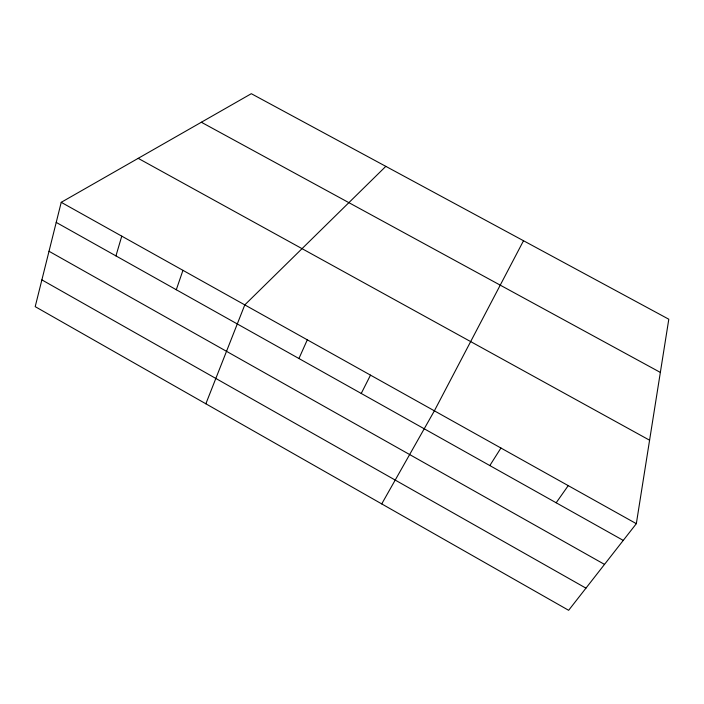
<?xml version="1.0" encoding="UTF-8"?>
<svg xmlns="http://www.w3.org/2000/svg" width="704" height="704" viewBox="0 0 704 704"><rect width="100%" height="100%" fill="white"/><g stroke="black" fill="none" stroke-linecap="round" stroke-linejoin="round"><path stroke-width="1.06" d="M636.328 523.679L668.8 319.22L251.31 93.694L61.23 202.321L35.2 306.645L568.638 610.306L636.328 523.679L61.23 202.321M115.94 255.895L121.766 236.148M176.29 289.74L182.952 270.336M205.858 403.788L244.79 304.894L385.827 166.355M298.936 358.521L307.305 339.821M361.24 393.457L370.498 375.135M523.512 240.733L434.377 410.828L381.726 503.906M489.826 465.573L500.931 448.017M556.169 502.779L568.242 485.628M201.344 122.241L660.352 372.416M138.186 158.338L649.581 440.211M56.214 222.402L623.26 540.399M49.016 251.266L604.516 564.397M41.879 279.884L585.957 588.148"/></g></svg>
